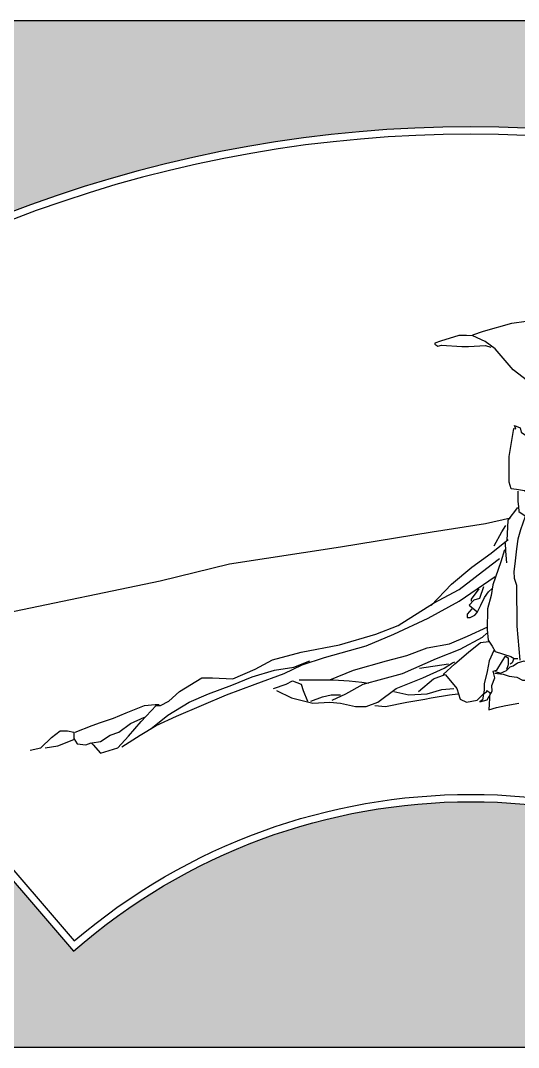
# Model space of a CAD drawing. Extents: x 424 to 2284, y 105 to 845.
# Drawn here: x 1050 to 1389, y 127 to 827 of the extents above; entities that cross this region are included whole.
import ezdxf

# ---------------------------------------------------------------- set-up
doc = ezdxf.new("R2010")
doc.units = 0
doc.header["$LTSCALE"] = 10
doc.header["$MEASUREMENT"] = 0
for name, color, linetype in [('3', 3, 'CONTINUOUS'), ('4', 4, 'CONTINUOUS'), ('7', 7, 'CONTINUOUS'), ('BH', 3, 'CONTINUOUS')]:
    doc.layers.add(name, color=color, linetype=linetype)

msp = doc.modelspace()

# ---------------------------------------------------------------- hatches: boundary and pattern name
at = {"layer": 'BH'}
h = msp.add_hatch(dxfattribs=at)
h.set_pattern_fill('ESCHER', color=256, scale=50, style=0)
h.set_pattern_definition([(59.99999999999999, (-210.0000000001455, -314.9999999998254), (-59.99999997655987, -1.353315237651032e-08), [55.00000000000001, -5]), (180, (-210.0000000001455, -314.9999999998254), (29.99999999999999, -51.9615242), [55.00000000000001, -5]), (300.0000000000001, (-210.0000000001455, -314.9999999998254), (59.99999997655987, -1.353315237651032e-08), [55.00000000000001, -5]), (59.99999999999999, (-205.0000000001455, -314.9999999998254), (-59.99999997655987, -1.353315237651032e-08), [10, -50]), (300.0000000000001, (-205.0000000001455, -314.9999999998254), (59.99999997655987, -1.353315237651032e-08), [10, -50]), (59.99999999999999, (-212.5000000001455, -310.6698729998254), (-59.99999997655987, -1.353315237651032e-08), [10, -50]), (180, (-212.5000000001455, -310.6698729998254), (29.99999999999999, -51.9615242), [10, -50]), (300.0000000000001, (-212.5000000001455, -319.3301269998254), (59.99999997655987, -1.353315237651032e-08), [10, -50]), (180, (-212.5000000001455, -319.3301269998254), (29.99999999999999, -51.9615242), [10, -50]), (59.99999999999999, (-230.0000000001455, -314.9999999998254), (-59.99999997655987, -1.353315237651032e-08), [10, -50]), (300.0000000000001, (-230.0000000001455, -314.9999999998254), (59.99999997655987, -1.353315237651032e-08), [10, -50]), (59.99999999999999, (-200.0000000001455, -332.3205080498254), (-59.99999997655987, -1.353315237651032e-08), [10, -50]), (180, (-200.0000000001455, -332.3205080498254), (29.99999999999999, -51.9615242), [10, -50]), (300.0000000000001, (-200.0000000001455, -297.6794919498254), (59.99999997655987, -1.353315237651032e-08), [10, -50]), (180, (-200.0000000001455, -297.6794919498254), (29.99999999999999, -51.9615242), [10, -50]), (0, (-200.0000000001455, -306.3397459498254), (-30, 51.9615242), [35, -25]), (0, (-200.0000000001455, -323.6602540498254), (-30, 51.9615242), [35, -25]), (120, (-207.5000000001455, -302.0096189498254), (-59.99999997655987, 1.353317458097081e-08), [34.99999999999999, -24.99999999999999]), (120, (-222.5000000001455, -310.6698729998254), (-59.99999997655987, 1.353317458097081e-08), [34.99999999999999, -24.99999999999999]), (240, (-222.5000000001455, -319.3301269998254), (29.99999997655985, -51.96152421353317), [35, -25]), (240, (-207.5000000001455, -327.9903810498254), (29.99999997655985, -51.96152421353317), [35, -25])])
edge = h.paths.add_edge_path(flags=16)
edge.add_arc((1357.08746840578, -114.9277168116577), 409.8662078151127, 48.69815733620368, 131.3018426637964, ccw=False)
edge.add_line((1627.609751869965, 192.9813646686772), (1926.9938723936, 542.2434254278015))
edge.add_arc((1357.08746840578, -114.9277168116569), 869.8662078151118, 49.06779322795388, 130.9322067720461)
edge.add_line((787.1810644179595, 542.2434254278018), (1086.565184941594, 192.9813646686773))
h.paths.add_polyline_path([(2253.880263743022, 827.4458848910272), (2253.880263743022, 127.4458848910272), (453.8802637430217, 127.4458848910272), (453.8802637430217, 827.4458848910272)])

# ---------------------------------------------------------------- linework, layer by layer
at = {"layer": '3'}
for points in [[(1358.337426506114, 613.179997446509), (1365.67738047876, 615.6239516929015), (1384.901074807372, 621.2101332541023), (1394.687680104234, 622.6066778978706), (1399.23146113492, 625.3997686784709), (1406.920939401628, 625.748905212679), (1414.260893374275, 626.4471782810949), (1437.329322821766, 630.2876771712557), (1458.999668474594, 633.429904486064), (1467.03866568273, 634.4773125956242), (1471.931968331161, 634.1281760614163)], [(1411.464720432315, 575.8224136683351), (1406.571417783883, 578.6155029558719), (1400.6295476059, 578.9646394900798), (1398.53241789943, 579.6629125584957), (1385.949639660607, 589.4387295440653), (1373.716380363213, 603.7533169951477), (1366.725948008312, 608.6412254879323), (1358.337426506114, 612.4817258711569), (1354.143167093173, 612.8308624053648), (1348.900342826997, 612.8308624053648), (1336.317561911858, 608.9903620221404), (1332.472824116662, 607.593817378372), (1332.472824116662, 606.8955443099561), (1334.569953823133, 605.4989996661876), (1337.016605147348, 606.19727124154), (1350.997472533468, 605.1498631319797), (1355.541253564154, 605.1498631319797), (1367.075469626057, 605.8481362003957), (1370.570685803508, 604.8007265977717)], [(937.808591144294, 388.9526872194707), (977.7500443443869, 407.0878747959355), (1040.930159526662, 423.7722495096816), (1145.504145116694, 445.534476685299), (1192.707681687016, 457.1409974487027), (1268.233336464214, 468.7475182121063), (1330.6872443767, 478.903223135849), (1366.997655891678, 484.7064835175507), (1384.03771968346, 488.4260107621717)], [(1365.676919331201, 441.4032025879681), (1362.880745329161, 433.3730672608656), (1359.036006076357, 432.3256583698726), (1355.890312992146, 428.8342944075823), (1361.133136577887, 424.644658843611)], [(1357.637919075337, 426.3903408247561), (1354.492225991127, 422.8989783509369), (1354.492225991127, 420.4550232796394), (1356.589356492657, 420.4550232796394), (1359.735049576867, 422.2007052607846), (1361.482658328142, 423.9463872419298), (1363.929310579926, 428.8342944075823), (1366.375962831711, 434.071340351018), (1369.172134165666, 437.9118386256775), (1371.618786417451, 440.3557936969751)], [(1362.531223578906, 440.0066564076634), (1357.288397325082, 433.0239314600251), (1357.288397325082, 431.6273852797206)], [(1386.298697260074, 392.5241190236727), (1385.25013200931, 389.7310281515347), (1383.85204500829, 388.6836192605417)], [(1322.157081763595, 385.9821423012872), (1341.764704728746, 388.8837724921381)], [(1304.728083275894, 370.0231769958427), (1314.894998393364, 367.8469532363512), (1327.240540656372, 368.5723611561818), (1337.407455773842, 371.4739913470326), (1345.395746413861, 372.1993992668632)], [(1248.083841525974, 363.4945086943105), (1256.072132165994, 366.3961388851613), (1261.88179832856, 367.8469532363512), (1268.417671760916, 367.8469532363512)]]:
    msp.add_lwpolyline(points, dxfattribs=at)
at = {"layer": '4'}
msp.add_lwpolyline([(2253.880263743022, 827.4458848910272), (2253.880263743022, 127.4458848910272), (453.8802637430217, 127.4458848910272), (453.8802637430217, 827.4458848910272)], close=True, dxfattribs=at)
at = {"layer": '7'}
for points in [[(1086.565184941594, 192.9813646686773, -0.3768899368627258), (1627.609751869965, 192.9813646686772), (1926.9938723936, 542.2434254278015, 0.3732105203369479), (787.1810644179595, 542.2434254278018)], [(1087.08746840578, 200.0547753794037, -0.3699396874964852), (1627.087468405779, 200.0547753794035), (1919.952969888482, 541.7122032823913, 0.3699396874964852), (794.2219669230772, 541.7122032823913)]]:
    msp.add_lwpolyline(points, format="xyb", close=True, dxfattribs=at)
for points in [[(1403.476439553216, 499.1259037276047), (1393.689830546077, 506.8069017653953), (1388.097485210083, 507.8543106563882), (1384.602267707533, 508.2034479457), (1383.204180706513, 512.7422193105119), (1383.204180706513, 530.1990346565499), (1386.349876458808, 549.4015319837333), (1387.747963459828, 549.0523946944217), (1386.699398209063, 551.4963497657191), (1390.544137461868, 549.7506677845738), (1391.243180962377, 546.9575769124359), (1401.728830801942, 539.6257146754857), (1413.96208939278, 532.992125528688), (1433.535302070888, 524.9619902015858), (1463.244642838305, 521.4706277277666), (1474.429336178379, 520.7723546376142)], [(1389.094871262114, 506.6916911188371), (1389.094871262114, 499.7089646827277), (1389.444393012369, 496.2176022089086), (1389.793914762623, 492.7262397350895), (1393.988173097599, 489.9331488629514), (1405.172866437672, 485.3943760096682), (1418.10516852902, 486.0926490998204), (1428.940340118839, 487.489193791654), (1434.532688122918, 491.3296935547849)], [(1381.706157928839, 473.0310495152858), (1382.432365198628, 486.81379254971), (1388.968238630984, 495.5186831222626)], [(1372.991657350947, 469.4040114046043), (1378.075116243725, 478.8343098969876), (1380.979947990966, 483.1867559274997)], [(1394.003773388235, 489.2758995270922), (1390.85807763594, 480.1983553089968), (1389.110471552751, 473.9139019630397), (1388.061906301985, 467.2803128162419), (1387.013341051221, 457.1553597071538), (1386.314297550711, 451.9183152521896), (1386.663819300966, 447.3795423989063), (1388.061906301985, 442.4916352332539), (1388.411428052241, 414.5607309772871), (1390.492958263133, 391.47671013268)], [(1330.145372403613, 428.7811887326916), (1343.943329206198, 443.2893396869461), (1357.741286008783, 454.8958604503498), (1370.813032873495, 464.3261589427329), (1382.432365198628, 473.7564574351163)], [(1380.35682750574, 471.4289246259203), (1380.706349255995, 465.8427428816444), (1381.405392756505, 457.8126090430131)], [(1380.007305755485, 466.5410159717966), (1377.560656171785, 458.5108806446943), (1371.968308167706, 442.7997472798014), (1370.919742916941, 435.4678850428513), (1368.473090665156, 426.3903408247561), (1368.123568914901, 412.4248894410084), (1368.822612415411, 405.0930257155871), (1371.618786417451, 400.9033901516156), (1373.715916918981, 397.4120276777965), (1384.201566758544, 393.9206652039775), (1386.648219010329, 392.5241190236727), (1389.094871262114, 392.5241190236727)], [(1057.091076103402, 330.1257607552894), (1064.353159473631, 331.5765765949504), (1071.615242843861, 338.8306513278421), (1077.424909006428, 343.183097358354), (1082.508365231121, 343.183097358354), (1086.865614186025, 342.4576894385236), (1086.865614186025, 338.1052434080116), (1089.044238663477, 334.4782067858013), (1094.853904826044, 333.7527988659708), (1098.484946511158, 335.2036132171606), (1099.937363718821, 333.7527988659708), (1105.020819943514, 327.9495384842689), (1116.640152268647, 331.5765765949504), (1123.902235638877, 339.5560592476726), (1132.616733548684, 349.7117656598865), (1142.783648666155, 360.5928785034594), (1145.688480413396, 360.5928785034594), (1151.498146575962, 363.4945086943105), (1158.760229946192, 370.0231769958427), (1174.010601288355, 379.4534739997549), (1181.272684658586, 379.4534739997549), (1195.07064146117, 378.7280675683955), (1210.321015471418, 385.2567358699278), (1221.940345128467, 391.7854026829891), (1241.54796809362, 396.8632566333315), (1267.691464491127, 401.9411090952028), (1292.382543680972, 409.1951838280945), (1307.63291769122, 414.9984456982675), (1331.597789611275, 430.2320030838814), (1349.02678543089, 439.6623015762646), (1370.813032873495, 456.3466762900108), (1376.622699036062, 460.6991208320514)], [(1119.544984015888, 332.3019830263098), (1131.890526278895, 340.2814671675031), (1142.783648666155, 346.8101339805642), (1156.58160546874, 353.3388022820968), (1190.713392506267, 367.8469532363512), (1210.321015471418, 375.101029457714), (1229.928635768486, 382.355105679077), (1242.274175363408, 388.1583660607789), (1257.524549373657, 393.2362185226501), (1285.846670248616, 401.2157011753723), (1304.728083275894, 409.1951838280945), (1327.966747926162, 420.076298160139), (1349.02678543089, 431.6828189235425), (1373.71786728882, 448.3671921488174)], [(1261.155591058771, 378.0026596485652), (1277.132172338808, 384.5313279500974), (1299.644627051201, 391.0599962516297), (1313.442583853786, 394.6870328738399), (1327.240540656372, 399.7648868241824), (1342.490911998535, 402.6665170150333), (1354.836451593458, 407.7443694769047), (1368.634408396043, 414.2730377784371)], [(1262.608005598349, 364.219916614141), (1272.048713446031, 368.5723611561818), (1283.668045771164, 375.101029457714), (1310.537749438461, 382.355105679077), (1333.776414088728, 392.5108106028194), (1349.752995368764, 399.039478904352), (1365.003366710928, 407.0189615570741), (1367.908201126254, 409.9205917479251)], [(1338.133663043632, 381.6296977592464), (1346.12195368365, 388.8837724921381), (1355.562661531331, 396.8632566333315), (1363.55095217135, 403.3919234463926), (1369.360618333917, 404.1173313662233)], [(1372.675641407058, 397.97850259852), (1369.529945654763, 390.9957761624105), (1368.131858653744, 383.6639139254605), (1366.034728152214, 375.2846427975176), (1366.034728152214, 371.0950072335461), (1364.986162901449, 364.4614165982771), (1363.238554150174, 363.0648719064437), (1368.131858653744, 364.4614165982771), (1371.627076156293, 370.3967341433938), (1371.277554406038, 374.2372339065247), (1373.374684907568, 379.4742783614888), (1372.326119656803, 384.013049726301), (1374.772769240502, 384.7113228164533), (1378.617508493307, 390.9957761624105), (1380.714638994837, 394.1380028353892), (1382.462247746112, 393.0905939443962), (1382.462247746112, 388.2026852902725), (1381.413682495347, 385.0604586172939)], [(1139.152606981041, 344.633911709544), (1150.771939306173, 354.0642102019272), (1165.296103378548, 362.76910077448), (1178.367852911344, 368.5723611561818), (1194.344434191381, 374.3756215378837), (1208.142388325882, 380.1788819195854), (1223.39276233613, 384.5313279500974), (1236.464511868927, 386.7075502211178), (1247.357634256186, 391.0599962516297)], [(1224.845179543793, 370.7485834272022), (1235.012094661263, 365.6707309653309), (1249.536258733638, 362.0436928546494), (1261.155591058771, 362.76910077448), (1268.417671760916, 362.0436928546494), (1278.584586878386, 359.867470583629), (1285.846670248616, 359.867470583629), (1293.834960888635, 362.76910077448), (1306.180500483557, 372.1993992668632), (1324.335706241046, 379.4534739997549), (1338.85987031342, 385.9821423012872), (1344.669536475987, 389.6091804119687), (1346.12195368365, 390.3345883317991)], [(1373.724206657823, 383.6639139254605), (1377.219421492287, 382.6165050344675), (1381.413682495347, 384.3621870156127), (1383.860334747132, 386.8061405984389), (1385.957462580576, 387.5044136885913), (1388.753636582615, 389.5992314705771), (1393.29741933593, 390.9957761624105), (1395.39454983746, 389.9483672714175), (1398.889764671924, 389.2500941812655), (1400.637373423199, 389.9483672714175), (1404.132590925749, 390.2975030722581), (1408.326849260724, 388.9009583804248), (1411.472545013018, 386.4570047975984), (1414.268719015058, 385.7587317074463), (1417.064893017097, 383.6639139254605), (1421.259151352073, 382.6165050344675), (1425.103890604877, 382.2673692336271)], [(1240.095550885956, 378.0026596485652), (1248.083841525974, 378.0026596485652), (1263.334215536223, 378.0026596485652), (1274.227337923483, 377.2772517287345), (1282.941838501375, 376.5518438089039), (1287.299087456279, 375.8264373775446)], [(1321.430874493805, 370.0231769958427), (1331.597789611275, 378.7280675683955), (1339.586080251294, 381.6296977592464), (1343.217121936409, 377.2772517287345), (1347.574370891313, 372.1993992668632), (1349.752995368764, 364.9453230455003), (1354.110244323669, 362.76910077448), (1361.372327693898, 364.219916614141), (1365.729576648802, 368.5723611561818), (1367.908201126254, 370.0231769958427), (1367.908201126254, 370.7485834272022), (1370.086825603706, 369.2977690760122), (1369.360618333917, 357.6912483126086), (1374.44407455861, 359.1420626637985), (1380.979947990966, 360.5928785034594), (1389.694448568857, 362.0436928546494)], [(1373.374684907568, 382.6165050344675), (1378.967030243562, 381.9182319443153), (1383.161291246622, 380.5216872524818), (1388.404114832361, 379.8234141623295), (1392.248854085165, 377.7285963803438), (1397.491677670905, 377.7285963803438), (1403.783069175494, 377.3794605795033), (1407.627808428299, 378.4268694704963), (1410.423979762253, 378.7760052713368), (1411.472545013018, 378.7760052713368), (1412.870632014038, 378.7760052713368), (1419.511545268882, 378.0777321811843), (1421.608673102328, 377.7285963803438), (1425.103890604877, 377.7285963803438), (1435.240018694186, 376.6811874893509)], [(1222.666555066341, 372.1993992668632), (1231.381052976149, 375.101029457714), (1235.738301931053, 377.2772517287345), (1241.54796809362, 375.101029457714), (1243.000385301281, 370.7485834272022), (1245.905217048523, 363.4945086943105)], [(1291.656336411183, 360.5928785034594), (1298.918419781412, 359.867470583629), (1313.442583853786, 362.76910077448), (1325.788123448709, 364.9453230455003), (1330.145372403613, 365.6707309653309), (1342.490911998535, 367.8469532363512), (1348.300578161102, 368.5723611561818)], [(1087.591824123899, 342.4576894385236), (1099.211153780948, 346.8101339805642), (1105.020819943514, 348.9863577400558), (1113.735320521406, 351.8879879309068), (1122.449818431214, 355.5150260415882), (1134.795358026136, 360.5928785034594), (1142.057441396366, 361.3182864232901), (1144.962273143607, 361.3182864232901)], [(1099.211153780948, 335.2036132171606), (1105.020819943514, 335.9290211369911), (1111.55669337587, 340.2814671675031), (1117.366359538436, 342.4576894385236), (1125.354650178455, 348.2609498202253), (1134.795358026136, 352.6133958507373)], [(1067.257991220873, 331.5765765949504), (1075.972491798765, 333.0273909461403), (1086.865614186025, 337.3798369766523)]]:
    msp.add_lwpolyline(points, dxfattribs=at)

doc.saveas('drawing.dxf')
